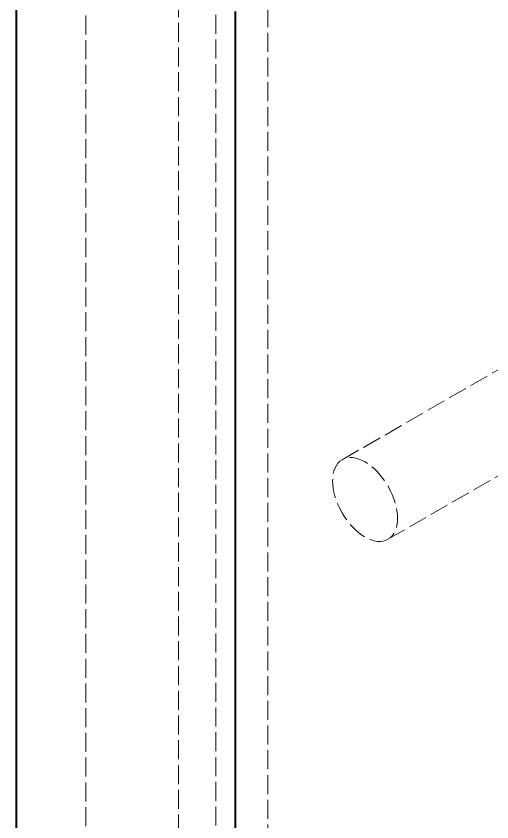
# Model space of a CAD drawing. Header units: millimetres. Extents: x 0 to 2378, y 0 to 1682.
# Drawn here: x 2160.19 to 2168.49, y 1447.97 to 1462 of the extents above; entities that cross this region are included whole.
import ezdxf

# ---------------------------------------------------------------- set-up
doc = ezdxf.new("R2010")
doc.units = ezdxf.units.MM
doc.header["$LTSCALE"] = 2
doc.linetypes.add('DASHED', pattern=[0.2067, 0.1654, -0.0413])
doc.layers.add('가려진 것(ISO)', color=2, linetype='DASHED', lineweight=18, true_color=0xffff00)
doc.layers.add('가시적인 것(ISO)', color=3, linetype='Continuous', lineweight=40, true_color=0x00ff00)

msp = doc.modelspace()

# ---------------------------------------------------------------- linework, layer by layer
at = {"layer": '가려진 것(ISO)'}
for p, q in [((2163.0227, 1441.3027), (2163.0227, 1547.5838)), ((2163.6733, 1546.457), (2163.6733, 1441.6802)), ((2161.4105, 1545.154), (2161.4105, 1440.3772)), ((2164.5784, 1430.3582), (2164.5784, 1462.406)), ((2165.8762, 1454.2736), (2169.2703, 1456.2281)), ((2166.6747, 1452.8871), (2170.0688, 1454.8416))]:
    msp.add_line(p, q, dxfattribs=at)
msp.add_ellipse((2166.2754, 1453.5803), major_axis=(0.3992, -0.6933), ratio=0.5780931, dxfattribs=at)
at = {"layer": '가시적인 것(ISO)'}
for p, q in [((2160.1943, 1464.2791), (2160.1943, 1441.5328)), ((2164.0127, 1462.0803), (2164.0127, 1430.0324))]:
    msp.add_line(p, q, dxfattribs=at)

doc.saveas('drawing.dxf')
